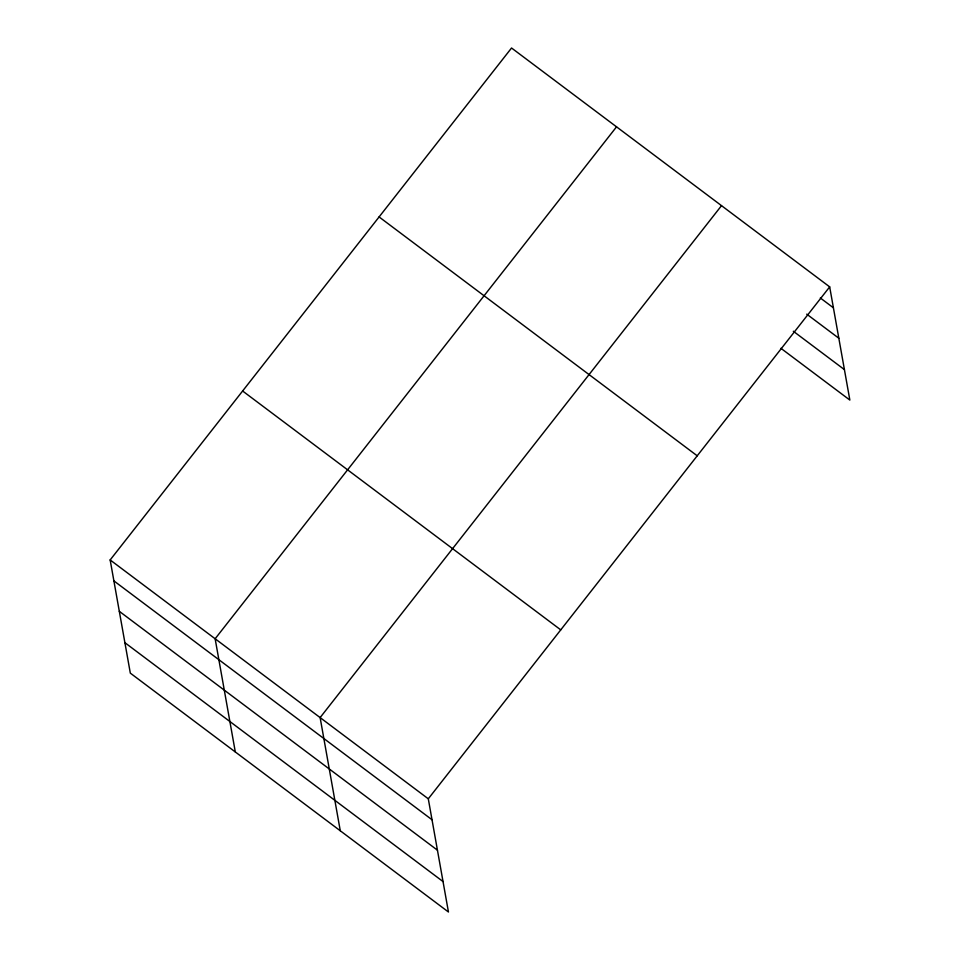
<?xml version="1.0" encoding="UTF-8"?>
<svg xmlns="http://www.w3.org/2000/svg" width="960" height="960" viewBox="0 0 960 960"><rect width="100%" height="100%" fill="white"/><g stroke="black" fill="none" stroke-linecap="round" stroke-linejoin="round"><path stroke-width="1.44" d="M110.16 559.944L428.292 798.804L448.452 912L130.32 673.128L110.16 559.944L511.548 48L829.68 286.872L849.84 400.056L780.9 348.3M616.536 126.828L215.136 638.772L235.308 751.956M721.512 205.656L320.124 717.588L340.284 830.784M428.292 798.804L829.68 286.872M820.332 297.984L833.412 307.8M806.736 314.148L838.836 338.244M793.308 331.236L844.416 369.612M379.092 216.936L697.224 455.808M242.616 390.996L560.748 629.868M113.88 580.872L432.024 819.744M119.304 611.316L437.448 850.188M124.896 642.684L443.028 881.556"/></g></svg>
